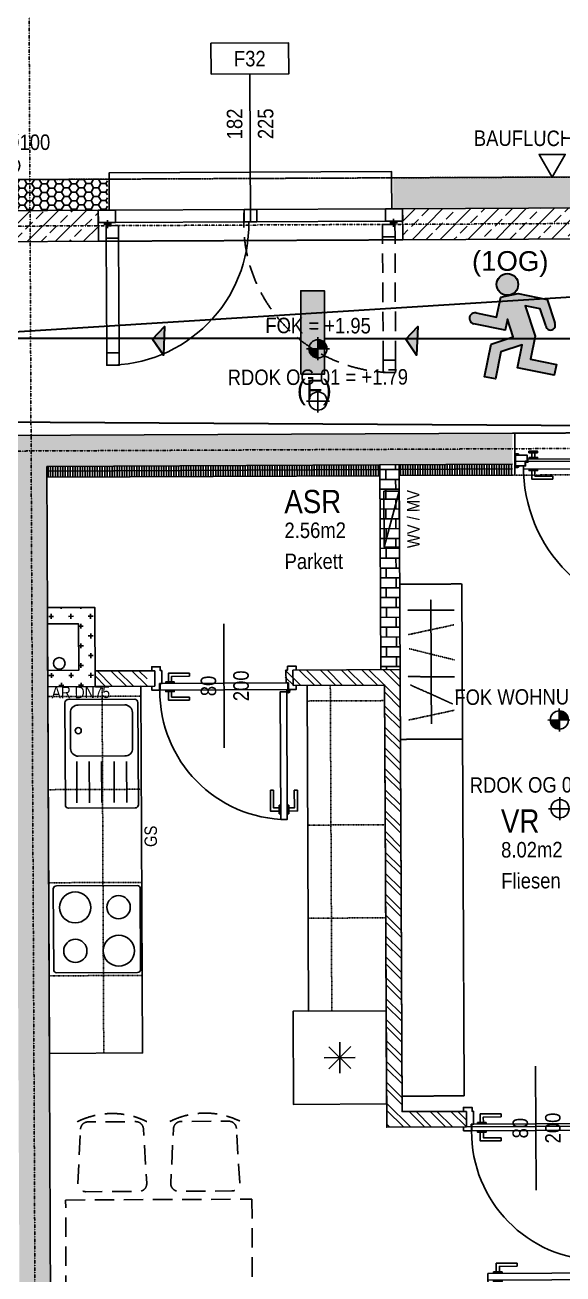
# Model space of a CAD drawing. Header units: millimetres. Extents: x -378801 to -302223, y -36469 to 154078.
# Drawn here: x -339168 to -335703, y 28955 to 37007 of the extents above; entities that cross this region are included whole.
import ezdxf
from ezdxf.enums import TextEntityAlignment as Align

# ---------------------------------------------------------------- set-up
doc = ezdxf.new("R2010")
doc.units = ezdxf.units.MM
for name, pattern in [('HIDDEN2', [0.1875, 0.125, -0.0625]), ('STRICHLINIE', [0.75, 0.5, -0.25]), ('STRICHPUNKT', [1, 0.5, -0.25, 0, -0.25])]:
    doc.linetypes.add(name, pattern=pattern)
for name, color, linetype in [('00_HLP---------M0', 6, 'Continuous'), ('01-ANS-G00-L01-M0', 8, 'Continuous'), ('01-BFL-G00-L01-M0', 10, 'Continuous'), ('01-SYM-G00-L01-M0', 8, 'Continuous'), ('01-TXT---------M0', 1, 'Continuous'), ('01-TXT---------PP', 1, 'Continuous'), ('01-TXT-G00-L01-M0', 1, 'Continuous'), ('02-ANS-G00-L01-M0', 8, 'Continuous'), ('02-AXO-G00-L01-M0', 8, 'STRICHPUNKT'), ('02-DIM-G00-L01-BEHÖRDE', 20, 'Continuous'), ('02-FIL-G00-L01-LILA', 223, 'Continuous'), ('02-FIL-G00-L01-ORANGE', 40, 'Continuous'), ('02-FIL-G00-L01-STB', 8, 'Continuous'), ('02-HID-G00-L01-M0', 8, 'HIDDEN2'), ('02-TWA---------M0', 4, 'Continuous'), ('02-TWA-G00-L01-M0', 4, 'Continuous'), ('02-WDA---------M0', 8, 'Continuous'), ('02-WDA-G00-L01-M0', 8, 'Continuous'), ('02-ZWA---------M0', 2, 'Continuous'), ('02-ZWA-G00-L01-M0', 2, 'Continuous'), ('03-SYM-G00-L01-M0', 8, 'Continuous'), ('04-HLP---------M0', 8, 'HIDDEN2'), ('04-STO---------M0', 1, 'Continuous'), ('04-SYM---------EP', 8, 'Continuous'), ('04-SYM-G00-L01-EP', 8, 'Continuous'), ('04-TXT---------EP', 8, 'Continuous'), ('04-TXT-G00-L01-M0', 8, 'Continuous'), ('04-TXT-G00-L01-POS', 8, 'Continuous'), ('05-STO---------M0', 1, 'Continuous'), ('05-STO--------M0', 1, 'Continuous'), ('05-SYM---------M0', 8, 'Continuous'), ('05-SYM--------M0', 8, 'Continuous'), ('05-SYM-G00-L01-M0', 8, 'Continuous'), ('05-TXT---------PP', 8, 'Continuous'), ('05-TXT--------M0', 8, 'Continuous'), ('05-TXT-G00-L01-M0', 8, 'Continuous'), ('05_HLP---------M0', 6, 'Continuous'), ('07-SAN-G00-L01-FBHZG-EVERT', 8, 'Continuous'), ('07-SAN-G00-L01-Küche', 8, 'Continuous'), ('07-SAN-G00-L01-M0', 8, 'Continuous'), ('07-SYM-G00-L01-M0', 8, 'STRICHPUNKT'), ('07_MOB-G00-L01-M0', 6, 'HIDDEN2')]:
    doc.layers.add(name, color=color, linetype=linetype)
doc.styles.add('ARIAL', font='arial.ttf', dxfattribs={"width": 0.85})
doc.styles.get("Standard").update_dxf_attribs({"font": 'arial.ttf'})
pattern_1 = [(45.2645, (-337081.75, 30520.5), (-90.2161, 89.3871), []), (45.2645, (-336991.95, 30520.91), (-90.2161, 89.3871), [63.5, -31.75])]
pattern_2 = [(135.2645, (-337081.75, 30520.5), (-67.0403, -67.662), []), (135.2645, (-337081.96, 30565.4), (-67.0403, -67.662), [])]
pattern_3 = [(90.26447, (-337081.752, 30520.496), (-15.87483, -0.073276), []), (180.2645, (-337081.75, 30520.496), (0.2931, -63.4993), [])]

# ---------------------------------------------------------------- blocks, each defined once
blk = doc.blocks.new('TÜR-80_20er-WAND')
at = {"layer": '00_HLP---------M0'}
for points in [[(-0.3575, 0.045), (-0.3575, 0.101), (-0.2225, 0.101)], [(-0.3375, 0.045), (-0.3375, 0.081), (-0.2225, 0.081)], [(-0.2225, 0.081), (-0.2225, 0.101)], [(-0.375, 0.035), (-0.375, 0.045), (-0.32, 0.045), (-0.32, 0.035)], [(0.4, -0.007), (-0.4, -0.007)], [(-0.375, -0.007), (-0.375, -0.017), (-0.32, -0.017), (-0.32, -0.007)], [(-0.3575, -0.017), (-0.3575, -0.073), (-0.2225, -0.073)], [(-0.3375, -0.017), (-0.3375, -0.053), (-0.2225, -0.053)], [(-0.2225, -0.053), (-0.2225, -0.073)]]:
    blk.add_lwpolyline(points, dxfattribs=at)
blk.add_lwpolyline([(0.4115, 0.035), (-0.4115, 0.035), (-0.4115, 0.035), (-0.4115, -0.007), (0.4115, -0.007)], close=True, dxfattribs=at)
at = {"layer": '02-TWA---------M0'}
for points in [[(-0.445, -0.19), (-0.445, 0.01)], [(0.445, -0.19), (0.445, 0.01)]]:
    blk.add_lwpolyline(points, dxfattribs=at)
at = {"layer": '05-STO--------M0'}
for points in [[(-0.465, -0.19), (-0.465, -0.215), (-0.41, -0.215), (-0.41, -0.19), (-0.4, -0.19), (-0.4, -0.007), (-0.415, -0.007), (-0.415, 0.035), (-0.465, 0.035), (-0.465, 0.01)], [(0.465, -0.19), (0.465, -0.215), (0.41, -0.215), (0.41, -0.19), (0.4, -0.19), (0.4, -0.007), (0.415, -0.007), (0.415, 0.035), (0.465, 0.035), (0.465, 0.01)]]:
    blk.add_lwpolyline(points, dxfattribs=at)
at = {"layer": '05-SYM---------M0'}
for points in [[(0.352, 0.8185), (0.296, 0.8185), (0.296, 0.6835)], [(0.362, 0.836), (0.352, 0.836), (0.352, 0.781), (0.362, 0.781)], [(0.404, 0.836), (0.414, 0.836), (0.414, 0.781), (0.404, 0.781)], [(0.414, 0.8185), (0.47, 0.8185), (0.47, 0.6835)], [(0.352, 0.7985), (0.316, 0.7985), (0.316, 0.6835)], [(0.414, 0.7985), (0.45, 0.7985), (0.45, 0.6835)], [(0.316, 0.6835), (0.296, 0.6835)], [(0.45, 0.6835), (0.47, 0.6835)]]:
    blk.add_lwpolyline(points, dxfattribs=at)
at = {"layer": '05-SYM--------M0'}
blk.add_lwpolyline([(0.404, 0.0495), (0.404, 0.8725), (0.404, 0.8725), (0.362, 0.8725), (0.362, 0.0495)], close=True, dxfattribs=at)
for points in [[(0.41, 0.046), (0.42, 0.046)], [(0.415, 0.041), (0.415, 0.051)]]:
    blk.add_lwpolyline(points, dxfattribs=at)
blk.add_circle((0.415, 0.046), 0.01, dxfattribs=at)
blk.add_arc((0.415, 0.046), 0.8282, 93.66912, 183.66912, dxfattribs=at)
blk = doc.blocks.new('05-TXT')
at = {"layer": '05-TXT--------M0'}
blk.add_line((-0.4, 0), (0.4, 0), dxfattribs=at)
at = {"layer": '05-TXT--------M0', "color": 8, "style": 'ARIAL', "width": 0.85}
blk.add_attdef('BREITE', text='', height=0.1, dxfattribs=at).set_placement((0, 0.05), align=Align.CENTER)
blk.add_attdef('HÖHE', text='', height=0.1, rotation=360, dxfattribs=at).set_placement((0, -0.06), align=Align.TOP_CENTER)
blk = doc.blocks.new('TÜR-80_10er-WAND')
at = {"layer": '00_HLP---------M0'}
for points in [[(-0.3575, 0.027), (-0.3575, 0.083), (-0.2225, 0.083)], [(-0.2225, 0.063), (-0.2225, 0.083)], [(0.4, 0.017), (-0.4, 0.017)], [(-0.375, 0.017), (-0.375, 0.027), (-0.32, 0.027), (-0.32, 0.017)], [(-0.3375, 0.027), (-0.3375, 0.063), (-0.2225, 0.063)], [(-0.375, -0.025), (-0.375, -0.035), (-0.32, -0.035), (-0.32, -0.025)], [(-0.3575, -0.035), (-0.3575, -0.091), (-0.2225, -0.091)], [(-0.3375, -0.035), (-0.3375, -0.071), (-0.2225, -0.071)], [(-0.2225, -0.071), (-0.2225, -0.091)]]:
    blk.add_lwpolyline(points, dxfattribs=at)
blk.add_lwpolyline([(0.4115, -0.025), (-0.4115, -0.025), (-0.4115, -0.025), (-0.4115, 0.017), (0.4115, 0.017)], close=True, dxfattribs=at)
at = {"layer": '02-ZWA---------M0'}
for points in [[(-0.445, 0.1), (-0.445, 0)], [(0.445, 0.1), (0.445, 0)]]:
    blk.add_lwpolyline(points, dxfattribs=at)
at = {"layer": '05-STO--------M0'}
for points in [[(-0.465, 0.1), (-0.465, 0.125), (-0.41, 0.125), (-0.41, 0.1), (-0.4, 0.1), (-0.4, 0.017), (-0.415, 0.017), (-0.415, -0.025), (-0.465, -0.025), (-0.465, 0)], [(0.465, 0.1), (0.465, 0.125), (0.41, 0.125), (0.41, 0.1), (0.4, 0.1), (0.4, 0.017), (0.415, 0.017), (0.415, -0.025), (0.465, -0.025), (0.465, 0)]]:
    blk.add_lwpolyline(points, dxfattribs=at)
at = {"layer": '05-SYM---------M0'}
for points in [[(0.352, -0.8085), (0.296, -0.8085), (0.296, -0.6735)], [(0.316, -0.6735), (0.296, -0.6735)], [(0.352, -0.7885), (0.316, -0.7885), (0.316, -0.6735)], [(0.414, -0.8085), (0.47, -0.8085), (0.47, -0.6735)], [(0.414, -0.7885), (0.45, -0.7885), (0.45, -0.6735)], [(0.45, -0.6735), (0.47, -0.6735)], [(0.362, -0.826), (0.352, -0.826), (0.352, -0.771), (0.362, -0.771)], [(0.404, -0.826), (0.414, -0.826), (0.414, -0.771), (0.404, -0.771)]]:
    blk.add_lwpolyline(points, dxfattribs=at)
at = {"layer": '05-SYM--------M0'}
blk.add_lwpolyline([(0.404, -0.0395), (0.404, -0.8625), (0.404, -0.8625), (0.362, -0.8625), (0.362, -0.0395)], close=True, dxfattribs=at)
for points in [[(0.41, -0.036), (0.42, -0.036)], [(0.415, -0.031), (0.415, -0.041)]]:
    blk.add_lwpolyline(points, dxfattribs=at)
blk.add_circle((0.415, -0.036), 0.01, dxfattribs=at)
blk.add_arc((0.415, -0.036), 0.8282, 176.33088, 266.33088, dxfattribs=at)
blk = doc.blocks.new('01-SQM')
at = {"layer": '01-TXT---------M0', "color": 1, "style": 'ARIAL', "width": 0.85}
blk.add_attdef('ROOM', (0, 0), '', height=0.15, dxfattribs=at)
blk.add_attdef('AREA', text='', height=0.1, dxfattribs=at).set_placement((0, -0.06), align=Align.TOP_LEFT)
at = {"layer": '01-TXT---------PP', "color": 1, "style": 'ARIAL', "width": 0.85}
blk.add_attdef('NR', text='', height=0.15, dxfattribs=at).set_placement((-0.1173, 0), align=Align.RIGHT)
blk.add_attdef('FLOOR', text='', height=0.1, dxfattribs=at).set_placement((0, -0.26), align=Align.TOP_LEFT)
blk = doc.blocks.new('WET')
at = {"layer": '02-TWA---------M0'}
for points in [[(-0.53, 0), (-0.53, 0.2)], [(0.53, 0), (0.53, 0.2)]]:
    blk.add_lwpolyline(points, dxfattribs=at)
at = {"layer": '02-ZWA---------M0'}
for points in [[(-0.53, 0), (-0.53, -0.07)], [(0.53, 0), (0.53, -0.07)]]:
    blk.add_lwpolyline(points, dxfattribs=at)
at = {"layer": '05-STO---------M0'}
for points in [[(-0.525, 0.058), (-0.505, 0.058), (-0.505, 0.063, 0.414214), (-0.51, 0.068), (-0.53, 0.068)], [(0.525, 0.058), (0.505, 0.058), (0.505, 0.063, -0.414214), (0.51, 0.068), (0.53, 0.068)], [(-0.525, -0.01), (-0.505, -0.01), (-0.505, -0.015, -0.414214), (-0.51, -0.02), (-0.53, -0.02)], [(0.525, -0.01), (0.505, -0.01), (0.505, -0.015, 0.414214), (0.51, -0.02), (0.53, -0.02)]]:
    blk.add_lwpolyline(points, format="xyb", close=True, dxfattribs=at)
for points in [[(-0.464, -0.01), (-0.525, -0.01), (-0.525, 0.058), (-0.45, 0.058), (-0.45, 0.058), (-0.45, 0.058), (-0.45, 0.0195), (-0.464, 0.0195), (-0.464, -0.01)], [(0.464, -0.01), (0.525, -0.01), (0.525, 0.058), (0.45, 0.058), (0.45, 0.058), (0.45, 0.058), (0.45, 0.0195), (0.464, 0.0195), (0.464, -0.01)]]:
    blk.add_lwpolyline(points, dxfattribs=at)
at = {"layer": '05-SYM---------M0'}
for p, q in [((-0.422, -0.908), (-0.392, -0.908)), ((-0.422, -0.928), (-0.392, -0.928))]:
    blk.add_line(p, q, dxfattribs=at)
for points in [[(0.53, 0.018), (-0.53, 0.018)], [(-0.432, -0.061), (-0.432, -0.061), (-0.452, -0.061), (-0.452, -0.046), (-0.476, -0.046), (-0.476, -0.032), (-0.496, -0.032), (-0.496, -0.982), (-0.476, -0.982), (-0.476, -0.968), (-0.452, -0.968), (-0.452, -0.953), (-0.432, -0.953), (-0.432, -0.061)], [(-0.491, -0.021), (-0.481, -0.021)], [(-0.486, -0.026), (-0.486, -0.016)], [(-0.506, -0.928), (-0.562, -0.928), (-0.562, -0.793)], [(-0.542, -0.793), (-0.562, -0.793)], [(-0.506, -0.908), (-0.542, -0.908), (-0.542, -0.793)], [(-0.496, -0.9455), (-0.506, -0.9455), (-0.506, -0.8905), (-0.496, -0.8905)], [(-0.432, -0.9455), (-0.422, -0.9455), (-0.422, -0.8905), (-0.432, -0.8905)], [(-0.392, -0.9455), (-0.382, -0.9455), (-0.382, -0.8905), (-0.392, -0.8905)], [(-0.392, -0.9455), (-0.392, -0.8905)]]:
    blk.add_lwpolyline(points, dxfattribs=at)
blk.add_circle((-0.486, -0.021), 0.01, dxfattribs=at)
blk.add_arc((-0.486, -0.021), 0.9611, 269.40381, 0.65581, dxfattribs=at)
at = {"layer": '05_HLP---------M0'}
for p, q in [((0.401, 0.043), (0.401, 0.073)), ((0.421, 0.043), (0.421, 0.073))]:
    blk.add_line(p, q, dxfattribs=at)
for points in [[(0.4385, 0.073), (0.4385, 0.083), (0.3835, 0.083), (0.3835, 0.073)], [(-0.446, 0.033), (-0.446, 0.033), (-0.446, 0.013), (-0.461, 0.013), (-0.461, -0.011), (-0.475, -0.011), (-0.475, -0.031), (0.475, -0.031), (0.475, -0.011), (0.461, -0.011), (0.461, 0.013), (0.446, 0.013), (0.446, 0.033), (-0.446, 0.033)], [(0.4385, 0.073), (0.3835, 0.073)], [(0.4385, 0.033), (0.4385, 0.043), (0.3835, 0.043), (0.3835, 0.033)], [(0.421, -0.041), (0.421, -0.097), (0.286, -0.097)], [(0.401, -0.041), (0.401, -0.077), (0.286, -0.077)], [(0.286, -0.077), (0.286, -0.097)], [(0.4385, -0.031), (0.4385, -0.041), (0.3835, -0.041), (0.3835, -0.031)]]:
    blk.add_lwpolyline(points, dxfattribs=at)
blk = doc.blocks.new('01-HK1')
for p, q in [((-0.0005, -0.0742), (-0.0005, 0.0742)), ((0.0737, 0), (-0.0747, 0))]:
    blk.add_line(p, q)
blk.add_circle((-0.0005, 0), 0.0586)
for points in [[(-0.0005, 0.0586), (0.0409, 0.0414), (-0.0005, 0)], [(-0.0005, 0), (0.0581, 0), (0.0409, 0.0414)], [(-0.0591, 0), (-0.0419, -0.0414), (-0.0005, 0)], [(-0.0419, -0.0414), (-0.0005, -0.0586), (-0.0005, 0)]]:
    blk.add_solid(points)
at = {"layer": '01-TXT---------M0', "color": 8, "style": 'ARIAL', "width": 0.85}
blk.add_attdef('HEIGHT', text='', height=0.1, dxfattribs=at).set_placement((0, 0.2), align=Align.TOP_CENTER)
blk = doc.blocks.new('FENSTER_184')
at = {"layer": '02-WDA---------M0'}
for points in [[(0.07, -0.2), (0.07, -0.4)], [(1.89, -0.2), (1.89, -0.4)]]:
    blk.add_lwpolyline(points, dxfattribs=at)
at = {"layer": '04-HLP---------M0'}
for points in [[(1.83, 0.7752), (1.83, 0.8552), (1.91, 0.8552), (1.91, 0.7752)], [(1.83, -0.1), (1.83, -0.02), (1.91, -0.02), (1.91, -0.1)]]:
    blk.add_lwpolyline(points, close=True, dxfattribs=at)
at = {"layer": '04-HLP---------M0', "linetype": 'Continuous'}
for points in [[(0.13, 0.72), (0.13, 0.8), (0.05, 0.8), (0.05, 0.72)], [(0.13, -0.1), (0.13, -0.02), (0.05, -0.02), (0.05, -0.1)]]:
    blk.add_lwpolyline(points, close=True, dxfattribs=at)
at = {"layer": '04-HLP---------M0'}
for points in [[(1.83, 0.7752), (1.83, -0.02)], [(1.91, 0.7752), (1.91, -0.02)], [(0.034, -0.11), (0.084, -0.11)], [(0.059, -0.135), (0.059, -0.085)], [(1.926, -0.11), (1.876, -0.11)], [(1.901, -0.135), (1.901, -0.085)]]:
    blk.add_lwpolyline(points, dxfattribs=at)
at = {"layer": '04-HLP---------M0', "linetype": 'Continuous'}
for points in [[(0.05, 0.72), (0.05, -0.02)], [(0.13, 0.72), (0.13, -0.02)]]:
    blk.add_lwpolyline(points, dxfattribs=at)
at = {"layer": '04-HLP---------M0'}
blk.add_arc((1.901, -0.11), 0.9652, 89.46574, 185.35028, dxfattribs=at)
at = {"layer": '04-HLP---------M0', "linetype": 'Continuous'}
blk.add_arc((0.059, -0.11), 0.91, 359.48381, 90.46457, dxfattribs=at)
at = {"layer": '04-STO---------M0'}
for points in [[(0.11, -0.2), (0, -0.2), (0, -0.12), (0.11, -0.12)], [(0.94, -0.2), (1.02, -0.2), (1.02, -0.12), (0.94, -0.12)], [(1.85, -0.2), (1.96, -0.2), (1.96, -0.12), (1.85, -0.12)]]:
    blk.add_lwpolyline(points, close=True, dxfattribs=at)
at = {"layer": '04-SYM---------EP'}
for p, q in [((1.85, -0.12), (0.11, -0.12)), ((1.85, -0.2), (0.11, -0.2))]:
    blk.add_line(p, q, dxfattribs=at)
blk = doc.blocks.new('04-TXT')
blk.add_line((0, 0), (0.9529, 0))
at = {"layer": '04-TXT---------EP', "color": 8, "style": 'ARIAL', "width": 0.85}
blk.add_attdef('WIDTH', text='', height=0.1, dxfattribs=at).set_placement((0.6322, 0.05), align=Align.CENTER)
blk.add_attdef('HEIGHT', text='', height=0.1, dxfattribs=at).set_placement((0.6322, -0.05), align=Align.TOP_CENTER)
blk = doc.blocks.new('möbel_tisch')
at = {"flags": 128}
for points in [[(0.0979, 0.856, -0.39805), (0.1479, 0.9032), (0.4533, 0.9032, -0.39805), (0.5032, 0.856), (0.5226, 0.506, -0.430564), (0.4727, 0.4532), (0.1284, 0.4532, -0.430564), (0.0785, 0.506)], [(1.1021, 0.856, 0.39805), (1.0521, 0.9032), (0.7467, 0.9032, 0.39805), (0.6968, 0.856), (0.6774, 0.506, 0.430564), (0.7273, 0.4532), (1.0716, 0.4532, 0.430564), (1.1215, 0.506)], [(0.0979, -0.856, 0.39805), (0.1479, -0.9032), (0.4533, -0.9032, 0.39805), (0.5032, -0.856), (0.5226, -0.506, 0.430564), (0.4727, -0.4532), (0.1284, -0.4532, 0.430564), (0.0785, -0.506)], [(1.1021, -0.856, -0.39805), (1.0521, -0.9032), (0.7467, -0.9032, -0.39805), (0.6968, -0.856), (0.6774, -0.506, -0.430564), (0.7273, -0.4532), (1.0716, -0.4532, -0.430564), (1.1215, -0.506)]]:
    blk.add_lwpolyline(points, format="xyb", close=True, dxfattribs=at)
blk.add_lwpolyline([(1.2, 0.4), (0, 0.4), (0, -0.4), (1.2, -0.4)], close=True)
for centre, start, end in [((0.3006, 0.4532), 63.43495, 116.56505), ((0.8994, 0.4532), 63.43495, 116.56505), ((0.3006, -0.4532), 243.43495, 296.56505), ((0.8994, -0.4532), 243.43495, 296.56505)]:
    blk.add_arc(centre, 0.5031, start, end)
blk = doc.blocks.new('türachse&qualität')
at = {"layer": '05-SYM---------M0'}
blk.add_line((-0.4, 0), (-0.4, 0), dxfattribs=at)
at = {"layer": '05-TXT---------PP'}
blk.add_lwpolyline([(-0.5, -0.25), (-0.5, 0.25), (-0.7, 0.25), (-0.7, -0.25)], close=True, dxfattribs=at)
at = {"layer": '05-TXT---------PP', "color": 8, "style": 'ARIAL', "text_generation_flag": 6, "width": 0.85}
blk.add_attdef('POS.NR.', text='', height=0.1, rotation=270, dxfattribs=at).set_placement((-0.6529, -0.0112), align=Align.TOP_CENTER)
blk = doc.blocks.new('03-rar')
blk.add_circle((0, 0), 0.05)
at = {"layer": '01-TXT---------M0', "color": 8, "style": 'ARIAL', "width": 0.85}
blk.add_attdef('RR', text='', height=0.1, dxfattribs=at).set_placement((0, 0.1), align=Align.CENTER)
blk = doc.blocks.new('01-HK2')
for p, q in [((0.098, 0), (-0.098, 0)), ((0, -0.098), (0, 0.098))]:
    blk.add_line(p, q)
blk.add_circle((0, 0), 0.0773)
at = {"layer": '01-TXT---------M0', "color": 8, "style": 'ARIAL', "width": 0.85}
blk.add_attdef('HEIGHT', text='', height=0.1, rotation=360, dxfattribs=at).set_placement((0, 0.132), align=Align.BOTTOM_CENTER)
blk = doc.blocks.new('kochfeld')
blk.add_lwpolyline([(-0.28, -0.55), (-0.28, -0.03, -0.414214), (-0.26, -0.01), (0.26, -0.01, -0.414214), (0.28, -0.03), (0.28, -0.55, -0.414214), (0.26, -0.57), (-0.26, -0.57, -0.414214)], format="xyb", close=True)
for centre, radius in [((-0.14, -0.15), 0.075), ((0.14, -0.15), 0.1), ((-0.14, -0.43), 0.1), ((0.14, -0.43), 0.075)]:
    blk.add_circle(centre, radius)
blk = doc.blocks.new('Spüle')
for points in [[(0.4, -0.02), (-0.26, -0.02, 0.414214), (-0.28, -0.04), (-0.28, -0.47, 0.414214), (-0.26, -0.49), (0.4, -0.49, 0.414214), (0.42, -0.47), (0.42, -0.04, 0.414214)], [(-0.195, -0.055), (0.035, -0.055, -0.414214), (0.085, -0.105), (0.085, -0.405, -0.414214), (0.035, -0.455), (-0.195, -0.455, -0.414214), (-0.245, -0.405), (-0.245, -0.105, -0.414214)]]:
    blk.add_lwpolyline(points, format="xyb", close=True)
for points in [[(0.12, -0.095), (0.385, -0.095)], [(0.12, -0.175), (0.385, -0.175)], [(0.12, -0.255), (0.385, -0.255)], [(0.12, -0.335), (0.385, -0.335)], [(0.12, -0.415), (0.385, -0.415)]]:
    blk.add_lwpolyline(points)
blk.add_circle((-0.08, -0.405), 0.02)
blk = doc.blocks.new('Kühlschrank')
blk.add_lwpolyline([(-0.3, 0), (0.3, 0), (0.3, -0.6), (-0.3, -0.6)], close=True)
for points in [[(0.0707, -0.2293), (-0.0707, -0.3707)], [(-0.0707, -0.2293), (0.0707, -0.3707)], [(0, -0.2), (0, -0.4)], [(-0.1, -0.3), (0.1, -0.3)]]:
    blk.add_lwpolyline(points)
blk = doc.blocks.new('01-HK3')
blk.add_lwpolyline([(0, 0), (0.0423, 0.0732), (-0.0423, 0.0732)], close=True)
at = {"color": 0, "style": 'ARIAL', "width": 0.85}
blk.add_attdef('HEIGHT', text='', height=0.05, dxfattribs=at).set_placement((0, 0.35), align=Align.TOP_CENTER)
blk = doc.blocks.new('Antipanikleuchte-RIVO')
h = blk.add_hatch(color=256)
h.dxf.hatch_style = 1
h.set_gradient(color1=(0, 255, 0), name='SPHERICAL')
h.paths.add_polyline_path([(3719.93, 1926.17), (3719.93, 1922.87), (3731.65, 1922.87), (3731.65, 1926.17)])
at = {"color": 3}
blk.add_lwpolyline([(3719.93, 1926.17), (3731.65, 1926.17), (3731.65, 1922.87), (3719.93, 1922.87)], close=True, dxfattribs=at)
blk = doc.blocks.new('9809550')
at = {"color": 18, "lineweight": 30, "true_color": 0x000000}
for points in [[(423921.7, 99168.8), (423956.8, 99168.8), (423956.8, 99202.9), (423984.5, 99214.5), (424033.7, 99214.5), (424053.8, 99178.3)], [(424040.2, 99170.9), (424025.2, 99196.7), (423999.7, 99196.8), (424026.2, 99150.3), (424026.2, 99110.9), (424070.2, 99110.9), (424070.2, 99092.3), (424007.5, 99092.3), (424007.5, 99131.7), (423975, 99113.1), (423975, 99067), (423956.5, 99067), (423956.5, 99122.4), (423990.5, 99141.9), (423975.1, 99168.8), (423975.1, 99150.2), (423921.7, 99150.3)]]:
    blk.add_lwpolyline(points, dxfattribs=at)
blk.add_circle((423963.6, 99225.9), 18.1, dxfattribs=at)
for centre, radius, start, end in [((423921.7, 99159.5), 9.27, 89.9849, 270.0151), ((424047.8, 99173.1), 7.96, 195.7299, 41.4005)]:
    blk.add_arc(centre, radius, start, end, dxfattribs=at)
blk = doc.blocks.new('750298750')
h = blk.add_hatch(color=3)
h.paths.add_polyline_path([(426943.6, 99576.9), (426968.1, 99576.8), (426982.5, 99552, 1.25347), (426995.6, 99559.2), (426976.3, 99594), (426929, 99594), (426902.3, 99582.8), (426902.3, 99550), (426868.6, 99550, 1), (426868.6, 99532.2), (426919.9, 99532.1), (426919.9, 99550), (426934.8, 99524.1), (426902.1, 99505.4), (426902.1, 99452.1), (426919.8, 99452.1), (426919.8, 99496.4), (426951.1, 99514.3), (426951.1, 99476.4), (427011.4, 99476.4), (427011.4, 99494.3), (426969.1, 99494.3), (426969.1, 99532.2)])
h.paths.add_polyline_path([(426891.5, 99604.9, 1), (426926.3, 99604.9, 1)])
at = {"xscale": 0.9619413167778113, "yscale": 0.9619413167778113, "zscale": 0.9619413167778113}
blk.add_blockref('9809550', (19080.8, 4155.4), dxfattribs=at)
blk = doc.blocks.new('4444444')
at = {"lineweight": 30}
h = blk.add_hatch(color=100, dxfattribs=at)
h.dxf.hatch_style = 1
h.paths.add_polyline_path([(431810.8, 98429.5), (431736, 98429.5), (431806.7, 98326.5)])
h.paths.add_polyline_path([(431814, 98511.5), (431736, 98429.5), (431810.8, 98429.5)])
at = {"color": 102, "lineweight": 30, "true_color": 0x21de37}
blk.add_lwpolyline([(431736, 98429.5), (431806.7, 98326.5), (431736, 98429.5), (431814, 98511.5), (431806.7, 98326.5)], dxfattribs=at)

msp = doc.modelspace()

# ---------------------------------------------------------------- hatches: boundary and pattern name
at = {"layer": '02-FIL-G00-L01-LILA', "true_color": 0x636466}
h = msp.add_hatch(dxfattribs=at)
h.set_pattern_fill('HONEY', color=251, scale=10, angle=107.16870486, style=0)
h.set_pattern_definition([(0.26447, (-337081.752, 30520.496), (47.49757, 27.71583), [31.75, -63.5]), (120.26447, (-337081.752, 30520.496), (-47.7514, 27.27619), [31.75, -63.5]), (60.26447, (-337081.752, 30520.496), (-0.25383, 54.99202), [-63.5, 31.75])])
h.paths.add_polyline_path([(-338636.357, 36013.3732), (-339866.3439, 36007.6953), (-339865.4207, 35807.7005), (-339805.4214, 35807.9774), (-339805.4214, 35807.9799), (-338695.4332, 35813.1035), (-338695.4332, 35813.1021), (-338635.4339, 35813.379)])
h = msp.add_hatch(dxfattribs=at)
h.set_pattern_fill('HONEY', color=251, scale=10, angle=107.16870486, style=0)
h.set_pattern_definition([(359.829713, (-389052.153, -18110.562), (47.7065105, 27.354634), [31.75, -63.5]), (119.829713, (-389052.153, -18110.562), (-47.543063, 27.637733), [31.75, -63.5]), (59.829713, (-389052.153, -18110.562), (0.163447, 54.992367), [-63.5, 31.75])])
h.paths.add_polyline_path([(-331536.4314, 36046.148), (-336796.3766, 36021.8669), (-336795.4535, 35821.8721), (-336735.4541, 35822.1491), (-331595.5086, 35845.8732), (-331535.5082, 35846.1501)])
at = {"layer": '02-FIL-G00-L01-ORANGE', "true_color": 0x636466}
h = msp.add_hatch(dxfattribs=at)
h.set_pattern_fill('GRATE', color=251, scale=20, angle=197.16870486, style=0)
h.set_pattern_definition(pattern_3)
h.paths.add_polyline_path([(-336882.8364, 34171.4526), (-339027.8135, 34161.5517), (-339027.4904, 34091.5524), (-336882.5133, 34101.4533)])
h = msp.add_hatch(dxfattribs=at)
h.set_pattern_fill('BRICK', color=251, scale=10, angle=107.16870486, style=0)
h.set_pattern_definition([(0.2645, (-337081.75, 30520.496), (-0.2931, 63.4993), []), (90.2645, (-337081.75, 30520.5), (-126.9986, -0.586), [63.5, -63.5]), (90.2645, (-337018.25, 30520.79), (-126.9986, -0.586), [-63.5, 63.5])])
h.paths.add_polyline_path([(-336757.8377, 34172.0296), (-336882.8364, 34171.4526), (-336876.7435, 32851.4666), (-336751.7448, 32852.0436)])
h = msp.add_hatch(dxfattribs=at)
h.set_pattern_fill('GRATE', color=251, scale=20, angle=197.16870486, style=0)
h.set_pattern_definition(pattern_3)
h.paths.add_polyline_path([(-336027.8455, 34175.3991), (-336757.8377, 34172.0296), (-336757.5146, 34102.0303), (-336027.5224, 34105.3998)])
h = msp.add_hatch(dxfattribs=at)
h.set_pattern_fill('CROSS', color=251, scale=10, angle=197.16870486, style=0)
h.set_pattern_definition([(90.2645, (-337081.75, 30520.496), (-63.7924, 63.2062), [31.75, -95.25]), (180.2645, (-337065.95, 30536.444), (-63.2062, -63.7924), [31.75, -95.25])])
h.paths.add_polyline_path([(-338718.6164, 33252.9692), (-339023.6131, 33251.5614), (-339023.1285, 33146.5625), (-338823.1306, 33147.4856), (-338821.7459, 32847.4888), (-339021.7437, 32846.5657), (-339021.2591, 32741.5668), (-338716.2623, 32742.9746)])
h.paths.add_polyline_path([(-339014.9997, 32646.2459), (-338657.0247, 32647.8983), (-338657.5528, 32762.3156), (-339015.5278, 32760.6632)], flags=9)
h = msp.add_hatch(dxfattribs=at)
h.set_pattern_fill('ANSI32', color=251, scale=10, angle=197.16870486, style=0)
h.set_pattern_definition(pattern_2)
h.paths.add_polyline_path([(-336738.5898, 30002.074), (-336751.7448, 32852.0436), (-337491.7369, 32848.6279), (-337491.2754, 32748.629), (-336851.2822, 32751.5831), (-336838.1271, 29901.6135), (-336323.1326, 29903.9906), (-336323.5942, 30003.9895)])
h = msp.add_hatch(dxfattribs=at)
h.set_pattern_fill('ANSI32', color=251, scale=10, angle=197.16870486, style=0)
h.set_pattern_definition(pattern_2)
h.paths.add_polyline_path([(-338716.7239, 32842.9736), (-338716.2623, 32742.9746), (-338381.2659, 32744.5209), (-338381.7275, 32844.5198)])
at = {"layer": '02-FIL-G00-L01-STB', "true_color": 0x636466}
h = msp.add_hatch(dxfattribs=at)
h.set_pattern_fill('ANSI33', color=251, scale=20, angle=107.16870486, style=0)
h.set_pattern_definition(pattern_1)
h.paths.add_polyline_path([(-331595.5088, 35845.8732), (-336735.4541, 35822.1491), (-336735.0848, 35742.1499), (-336734.5309, 35622.1512), (-334739.5522, 35631.3611), (-334739.0691, 35551.3625), (-334539.0712, 35552.2857), (-334539.5543, 35632.2843), (-332384.5773, 35642.2313), (-332384.0926, 35537.2325), (-332184.0948, 35538.1556), (-332184.5794, 35643.1545), (-331594.5857, 35645.8753)])
h = msp.add_hatch(dxfattribs=at)
h.set_pattern_fill('ANSI33', color=251, scale=20, angle=107.16870486, style=0)
h.set_pattern_definition([(44.82971, (-389052.15, -18110.56), (-89.53527, 90.06906), []), (44.82971, (-388962.35, -18110.83), (-89.53527, 90.06906), [63.5, -31.75])])
h.paths.add_polyline_path([(-339805.4214, 35807.9799), (-339805.0521, 35727.9783), (-339804.4982, 35607.9796), (-338694.5101, 35613.1056), (-338695.4332, 35813.1035)])
h = msp.add_hatch(dxfattribs=at)
h.set_pattern_fill('ANSI33', color=251, scale=20, angle=107.16870486, style=0)
h.set_pattern_definition(pattern_1)
h.paths.add_polyline_path([(-336028.7686, 34375.397), (-342233.7025, 34346.7559), (-342232.7794, 34146.758), (-339227.8114, 34160.6285), (-339222.2955, 32965.6412), (-339222.2955, 32965.6412), (-339221.6031, 32815.6428), (-339180.4993, 23910.7377), (-340350.4869, 23905.3372), (-340349.5637, 23705.3393), (-337879.59, 23716.7404), (-337880.5132, 23916.7382), (-338980.5015, 23911.6609), (-339027.8135, 34161.5517), (-336027.8455, 34175.3991)])

# ---------------------------------------------------------------- linework, layer by layer
at = {"color": 4, "lineweight": 30}
for points in [[(-334384.3353, 35331.9441), (-346388.6242, 34578.2798)], [(-335491.7132, 34422.3143), (-346388.1164, 34488.8235)]]:
    msp.add_lwpolyline(points, dxfattribs=at)
at = {"color": 100, "lineweight": 30}
for points in [[(-337391.501, 34986.4143), (-343536.8491, 34986.4143)], [(-335483.7744, 34377.9126), (-335486.5672, 34982.9524), (-337239.717, 34982.9524)]]:
    msp.add_lwpolyline(points, dxfattribs=at)
at = {"layer": '01-ANS-G00-L01-M0', "color": 251, "true_color": 0x636466}
msp.add_lwpolyline([(-339023.1285, 33146.5625), (-339021.7437, 32846.5657), (-338821.7459, 32847.4888), (-338823.1306, 33147.4856)], close=True, dxfattribs=at)
msp.add_lwpolyline([(-336323.1326, 29903.9906), (-335433.1421, 29908.0987)], dxfattribs=at)
at = {"layer": '01-BFL-G00-L01-M0', "color": 251, "linetype": 'STRICHLINIE', "true_color": 0x636466}
msp.add_lwpolyline([(-319416.5237, 51712.0812), (-319485.1443, 38295.6762), (-319500.6709, 36101.7077), (-346703.3408, 35976.1342), (-346697.3757, 37975.8361), (-346708.941, 51910.465)], dxfattribs=at)
at = {"layer": '02-ANS-G00-L01-M0', "color": 251, "true_color": 0x636466}
msp.add_lwpolyline([(-338626.3571, 36013.4231), (-338626.5418, 36053.4226), (-336806.5611, 36061.8234), (-336806.3765, 36021.8208)], dxfattribs=at)
at = {"layer": '02-AXO-G00-L01-M0', "color": 251, "true_color": 0x636466}
for points in [[(-339060.6524, 19611.2451), (-339154.8149, 40011.0278)], [(-347423.621, 35672.8143), (-322105.9141, 35789.6773), (-322105.9141, 35789.6773)], [(-347427.9306, 34222.779), (-322099.2212, 34339.6927), (-322099.2212, 34339.6927)]]:
    msp.add_lwpolyline(points, dxfattribs=at)
at = {"layer": '02-HID-G00-L01-M0', "color": 251, "ltscale": 0.5, "true_color": 0x636466}
for points in [[(-338626.3571, 36013.4231), (-336806.3765, 36021.8238)], [(-336027.5224, 34105.3998), (-334937.534, 34110.4311)]]:
    msp.add_lwpolyline(points, dxfattribs=at)
at = {"layer": '02-HID-G00-L01-M0', "color": 251, "true_color": 0x636466}
for points in [[(-336734.5309, 35622.1512), (-338694.51, 35613.0986)], [(-336028.7686, 34375.397), (-334938.7802, 34380.4282)]]:
    msp.add_lwpolyline(points, dxfattribs=at)
at = {"layer": '02-TWA-G00-L01-M0', "color": 251, "true_color": 0x636466}
for p, q in [((-331595.5086, 35845.8732), (-336735.4541, 35822.1491)), ((-338695.4332, 35813.1035), (-339805.4214, 35807.9799)), ((-339804.4982, 35607.9796), (-338694.5101, 35613.1056)), ((-336734.5309, 35622.1512), (-334739.5522, 35631.3611)), ((-336028.7686, 34375.397), (-342233.7025, 34346.7559)), ((-336027.8455, 34175.3991), (-339027.8135, 34161.5517)), ((-339027.8135, 34161.5517), (-338980.5015, 23911.6609))]:
    msp.add_line(p, q, dxfattribs=at)
for points in [[(-338695.4332, 35813.1035), (-338694.5101, 35613.1056)], [(-336735.4541, 35822.1491), (-336734.5309, 35622.1512)]]:
    msp.add_lwpolyline(points, dxfattribs=at)
at = {"layer": '02-WDA-G00-L01-M0', "color": 251, "true_color": 0x636466}
for p, q in [((-338626.3571, 36013.4193), (-339876.3438, 36007.6491)), ((-331526.4315, 36046.1941), (-336806.3765, 36021.8208))]:
    msp.add_line(p, q, dxfattribs=at)
at = {"layer": '02-ZWA-G00-L01-M0', "color": 251, "true_color": 0x636466}
for points in [[(-336876.7435, 32851.4666), (-336882.8364, 34171.4526)], [(-336323.5942, 30003.9895), (-336738.5898, 30002.074), (-336757.8377, 34172.0296)], [(-339027.4904, 34091.5524), (-336882.5133, 34101.4533)], [(-336757.5146, 34102.0303), (-336027.5224, 34105.3998)], [(-339021.2591, 32741.5668), (-338716.2623, 32742.9746), (-338718.6164, 33252.9692), (-339023.6131, 33251.5614)], [(-339021.7437, 32846.5657), (-338821.7459, 32847.4888), (-338823.1306, 33147.4856), (-339023.1285, 33146.5625)], [(-336751.7448, 32852.0436), (-337441.7375, 32848.8587)], [(-338331.728, 32844.7506), (-338716.7239, 32842.9736)], [(-338331.2664, 32744.7517), (-338716.2623, 32742.9746)], [(-336851.2822, 32751.5831), (-337441.2759, 32748.8598)], [(-336323.1326, 29903.9906), (-336838.1271, 29901.6135), (-336851.2822, 32751.5831)]]:
    msp.add_lwpolyline(points, dxfattribs=at)
at = {"layer": '07-SAN-G00-L01-FBHZG-EVERT', "color": 251, "true_color": 0x636466}
msp.add_lwpolyline([(-336857.0448, 34001.5961), (-336757.0458, 34002.0577), (-336755.3841, 33642.0615), (-336855.3831, 33641.5999)], close=True, dxfattribs=at)
msp.add_lwpolyline([(-336757.0458, 34002.0577), (-336855.3831, 33641.5999)], dxfattribs=at)
at = {"layer": '07-SAN-G00-L01-M0', "color": 251, "linetype": 'HIDDEN2', "ltscale": 0.5, "true_color": 0x636466}
for p, q in [((-339020.9637, 32677.5675), (-338420.97, 32680.337)), ((-337350.8153, 32649.2763), (-336850.8206, 32651.5842)), ((-339018.1942, 32077.5739), (-338418.2006, 32080.3434)), ((-337347.1226, 31849.2848), (-336847.128, 31851.5927)), ((-339015.4247, 31477.5803), (-338415.4311, 31480.3497)), ((-337344.3531, 31249.2912), (-336844.3585, 31251.5991)), ((-339012.6552, 30877.5867), (-338412.6616, 30880.3561))]:
    msp.add_line(p, q, dxfattribs=at)
at = {"layer": '07-SAN-G00-L01-M0', "color": 251, "true_color": 0x636466}
msp.add_lwpolyline([(-338421.2655, 32744.3363), (-339021.2591, 32741.5668), (-339010.3473, 30377.592), (-338410.3537, 30380.3615)], close=True, dxfattribs=at)
at = {"layer": '07-SAN-G00-L01-M0', "color": 251, "linetype": 'HIDDEN2', "ltscale": 0.5, "true_color": 0x636466}
for points in [[(-338660.351, 30379.2075), (-338671.2628, 32743.1823)], [(-337191.5853, 30649.9899), (-337201.2785, 32749.9676)]]:
    msp.add_lwpolyline(points, dxfattribs=at)
at = {"layer": '07-SAN-G00-L01-M0', "color": 251, "true_color": 0x636466}
msp.add_lwpolyline([(-337341.5837, 30649.2976), (-337341.5837, 30649.2976), (-336841.589, 30651.6055), (-336851.2822, 32751.5831), (-337351.2769, 32749.2752), (-337341.5837, 30649.2976)], dxfattribs=at)
at = {"layer": '07_MOB-G00-L01-M0', "color": 251, "true_color": 0x636466}
for points in [[(-336354.2914, 33403.8841), (-336754.2835, 33402.0361), (-336749.6677, 32402.047), (-336349.672, 32403.8947), (-336354.2914, 33403.8841)], [(-336553.8287, 33302.9604), (-336550.1331, 32502.969)], [(-336703.5139, 33234.4671), (-336403.5171, 33235.8529)], [(-336406.2872, 33140.0352), (-336699.5735, 33076.9231)], [(-336401.4044, 32914.1219), (-336692.6082, 32986.2355)], [(-336401.5337, 32805.8866), (-336701.5334, 32806.323)], [(-336414.1578, 32631.1053), (-336687.8599, 32753.9351)], [(-336403.7438, 32589.4468), (-336697.0301, 32526.3347)]]:
    msp.add_lwpolyline(points, dxfattribs=at)
msp.add_lwpolyline([(-336739.0514, 30102.0729), (-336339.0556, 30103.9192), (-336349.672, 32403.8947), (-336749.6694, 32402.047)], close=True, dxfattribs=at)

# ---------------------------------------------------------------- block references
at = {"color": 102, "lineweight": 30, "true_color": 0x21de37, "xscale": 4.0068236436394, "yscale": 4.0068236436394, "zscale": 4.0068236436394, "rotation": 348.6700814308623}
msp.add_blockref('750298750', (-2091681.1898, -19935.6331), dxfattribs=at)
at = {"xscale": 45.96337988778034, "yscale": 45.96337988778034, "zscale": 45.96337988778034, "rotation": 90.0000000000849}
msp.add_blockref('Antipanikleuchte-RIVO', (-248858.1502, -136225.1996), dxfattribs=at)
at = {"color": 102, "lineweight": 30, "true_color": 0x21de37}
for p in [(-770082.4018, -63448.1561), (-768451.899, -63448.4104)]:
    msp.add_blockref('4444444', p, dxfattribs=at)
at = {"layer": '01-SYM-G00-L01-M0', "color": 251, "true_color": 0x636466, "xscale": 1000, "yscale": 1000, "zscale": 1000}
for p, rotation, values in [((-337280.5511, 34919.6248), 359.8297128895568, {'HEIGHT': 'FOK = +1.95'}), ((-335725.5145, 32526.777), 0.2644673286167905, {'HEIGHT': 'FOK WOHNUNG = +1.93'})]:
    msp.add_blockref('01-HK1', p, dxfattribs=dict(at, rotation=rotation)).add_auto_attribs(values)
at = {"layer": '01-SYM-G00-L01-M0', "color": 251, "true_color": 0x636466}
ref = msp.add_blockref('01-HK2', (-337281.0412, 34582.9609), dxfattribs=dict(at, xscale=757.5757580624575, yscale=757.5757580613007, zscale=757.5757580681662, rotation=0.1913444163733284))
ref.add_attrib('HEIGHT', 'RDOK OG 01 = +1.79', dxfattribs={"layer": '01-TXT---------M0', "color": 8, "height": 100, "rotation": 0.19134441, "style": 'ARIAL', "width": 0.85}).set_placement((-337281.289, 34657.1792), align=Align.BOTTOM_CENTER)
ref = msp.add_blockref('01-HK2', (-335722.3639, 31954.8063), dxfattribs=dict(at, xscale=757.5757580624575, yscale=757.5757580613007, zscale=757.5757580681662, rotation=0.1913444163733284))
ref.add_attrib('HEIGHT', 'RDOK OG 01 = +1.79', dxfattribs={"layer": '01-TXT---------M0', "color": 8, "height": 100, "rotation": 0.19134441, "style": 'ARIAL', "width": 0.85}).set_placement((-335722.6117, 32029.0246), align=Align.BOTTOM_CENTER)
at = {"layer": '01-TXT-G00-L01-M0', "color": 251, "true_color": 0x636466, "xscale": 1000, "yscale": 1000, "zscale": 1000, "rotation": 0.2644673028666128}
for p, values in [((-337497.1673, 33859.1739), {'ROOM': 'ASR', 'AREA': '2.56m2', 'FLOOR': 'Parkett'}), ((-336101.7262, 31799.932), {'ROOM': 'VR', 'AREA': '8.02m2', 'FLOOR': 'Fliesen'})]:
    msp.add_blockref('01-SQM', p, dxfattribs=at).add_auto_attribs(values)
at = {"layer": '02-DIM-G00-L01-BEHÖRDE', "color": 251, "true_color": 0x636466}
ref = msp.add_blockref('01-HK3', (-335772.8858, 36026.5947), dxfattribs=dict(at, xscale=-2000.000000016163, yscale=2000.000000025194, zscale=2000.000000000001, rotation=359.8297128887406))
ref.add_attrib('HEIGHT', 'BAUFLUCHTLINIE', dxfattribs={"layer": '0', "color": 0, "extrusion": (0, 0, -1), "height": 100, "rotation": 0.17028711, "style": 'ARIAL', "text_generation_flag": 2, "width": 0.85}).set_placement((335771.9942, 36326.5933), align=Align.TOP_CENTER)
at = {"layer": '03-SYM-G00-L01-M0', "color": 251, "true_color": 0x636466, "xscale": 1000, "yscale": 1000, "zscale": 1000, "rotation": 0.2644673113410362}
msp.add_blockref('03-rar', (-339251.7659, 36100.5357), dxfattribs=at).add_auto_attribs({'RR': 'RR %%c100'})
at = {"layer": '03-SYM-G00-L01-M0', "color": 251, "true_color": 0x636466}
ref = msp.add_blockref('03-rar', (-338946.9522, 32891.9114), dxfattribs=dict(at, xscale=749.9999997347322, yscale=749.9999997347322, zscale=749.9999997347322, rotation=0.2644673117402077))
ref.add_attrib('RR', 'AR DN75', (-338995.9131, 32666.683), dxfattribs={"layer": '01-TXT---------M0', "color": 8, "height": 75, "rotation": 0.26446731, "style": 'ARIAL', "width": 0.85})
at = {"layer": '04-SYM-G00-L01-EP', "color": 251, "true_color": 0x636466, "xscale": -1000, "yscale": 1000, "zscale": 1000, "rotation": 180.2644672881726}
msp.add_blockref('FENSTER_184', (-338694.5101, 35613.1042), dxfattribs=at)
at = {"layer": '04-TXT-G00-L01-M0', "color": 251, "true_color": 0x636466, "xscale": 1000, "yscale": 1000, "zscale": 1000, "rotation": 90.26446729282112}
msp.add_blockref('04-TXT', (-337715.0744, 35737.6278), dxfattribs=at).add_auto_attribs({'WIDTH': '182', 'HEIGHT': '225'})
at = {"layer": '04-TXT-G00-L01-POS', "color": 251, "true_color": 0x636466}
ref = msp.add_blockref('türachse&qualität', (-337717.1651, 36190.5489), dxfattribs=dict(at, xscale=1000, yscale=1000, zscale=1000, rotation=270.2644506113871))
ref.add_attrib('POS.NR.', 'F32', dxfattribs={"layer": '05-TXT---------PP', "color": 8, "height": 100, "rotation": 180.26445061, "style": 'ARIAL', "text_generation_flag": 6, "width": 0.85}).set_placement((-337719.9345, 36790.5425), align=Align.MIDDLE_CENTER)
at = {"layer": '05-SYM-G00-L01-M0', "color": 251, "true_color": 0x636466, "yscale": 1000, "zscale": 1000}
for name, p, xscale, rotation in [('WET', (-335482.8513, 34177.9147), -1000, 0.2644672654042601), ('TÜR-80_10er-WAND', (-337886.2712, 32746.8057), 1000, 0.2644662413614769), ('TÜR-80_10er-WAND', (-335878.1374, 29906.0446), 1000, 0.2644661882493163), ('TÜR-80_20er-WAND', (-335311.912, 28558.6439), 1000, 90.26446724795944)]:
    msp.add_blockref(name, p, dxfattribs=dict(at, xscale=xscale, rotation=rotation))
at = {"layer": '05-TXT-G00-L01-M0', "color": 251, "true_color": 0x636466, "xscale": 1000, "yscale": 1000, "zscale": 1000, "rotation": 90.26446728532078}
for p in [(-337886.2712, 32746.8057), (-335878.0912, 29896.0447)]:
    msp.add_blockref('05-TXT', p, dxfattribs=at).add_auto_attribs({'BREITE': '80', 'HÖHE': '200'})
at = {"layer": '07-SAN-G00-L01-Küche', "color": 251, "true_color": 0x636466, "yscale": 1000, "zscale": 1000}
for name, p, xscale, rotation in [('Spüle', (-338419.5853, 32380.3402), 1000, 270.2644673230846), ('kochfeld', (-338414.0463, 31180.3529), 1000, 270.2644672939414), ('Kühlschrank', (-336840.2042, 30351.6087), -1000, 270.26446734027)]:
    msp.add_blockref(name, p, dxfattribs=dict(at, xscale=xscale, rotation=rotation))
at = {"layer": '07_MOB-G00-L01-M0', "color": 251, "true_color": 0x636466, "xscale": -1000, "yscale": 1000, "zscale": 1000, "rotation": 180.2644673627215}
msp.add_blockref('möbel_tisch', (-338904.1373, 29032.4684), dxfattribs=at)

# ---------------------------------------------------------------- texts
at = {"color": 3, "lineweight": 30, "char_height": 126.96738, "attachment_point": 1}
for s, insert, rotation in [('(1OG)', (-336288.5383, 35550.8158), 359.66836416), ('(F)', (-337417.3386, 34721.1853), 359.99106163)]:
    msp.add_mtext_dynamic_manual_height_columns(s, width=26879.974359, gutter_width=634.8369, heights=[0], dxfattribs=dict(at, insert=insert, rotation=rotation))
at = {"layer": '07-SAN-G00-L01-FBHZG-EVERT', "color": 251, "true_color": 0x636466, "insert": (-336706.2155, 33822.2904), "char_height": 80, "width": 1165, "attachment_point": 2, "rotation": 90.26446729, "style": 'ARIAL'}
msp.add_mtext('WV / MV', dxfattribs=at)
at = {"layer": '07-SYM-G00-L01-M0', "color": 251, "true_color": 0x636466, "insert": (-338316.7215, 31776.9927), "char_height": 80, "width": 869.7, "attachment_point": 8, "rotation": 90.26446729, "style": 'ARIAL'}
msp.add_mtext('GS', dxfattribs=at)

doc.saveas('drawing.dxf')
